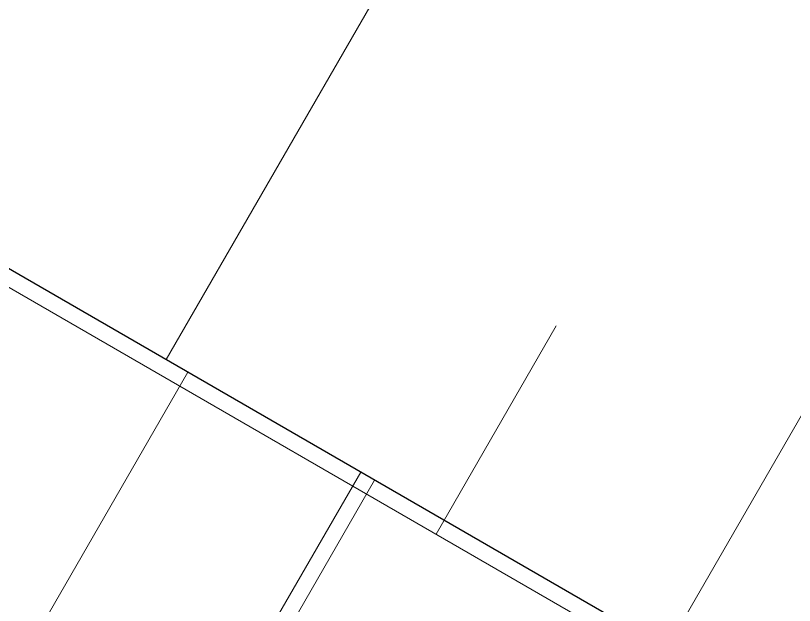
# Model space of a CAD drawing. Header units: millimetres. Extents: x 861 to 27901, y 673 to 17923.
# Drawn here: x 11266.72 to 11285.96, y 7007.66 to 7022.21 of the extents above; entities that cross this region are included whole.
import ezdxf

# ---------------------------------------------------------------- set-up
doc = ezdxf.new("R2010")
doc.units = ezdxf.units.MM
doc.header["$LTSCALE"] = 33.3
doc.linetypes.add('HIDDEN', pattern=[1.905, 1.27, -0.635])

msp = doc.modelspace()

# ---------------------------------------------------------------- linework, layer by layer
at = {"color": 1, "linetype": 'HIDDEN', "lineweight": 18}
for p, q in [((11311.794, 7069.496), (11277.107, 7009.416)), ((11280.349, 7030.889), (11270.439, 7013.723)), ((11292.709, 7023.753), (11282.798, 7006.588)), ((11342.337, 6971.755), (11259.941, 7019.326)), ((11270.98, 7013.411), (11264.637, 7002.425)), ((11268.902, 6999.962), (11275.245, 7010.948)), ((11269.246, 6999.764), (11275.589, 7010.75))]:
    msp.add_line(p, q, dxfattribs=at)
at = {"color": 7, "linetype": 'Continuous', "lineweight": 25}
msp.add_line((11389.227, 6945.141), (11213.448, 7046.627), dxfattribs=at)

doc.saveas('drawing.dxf')
